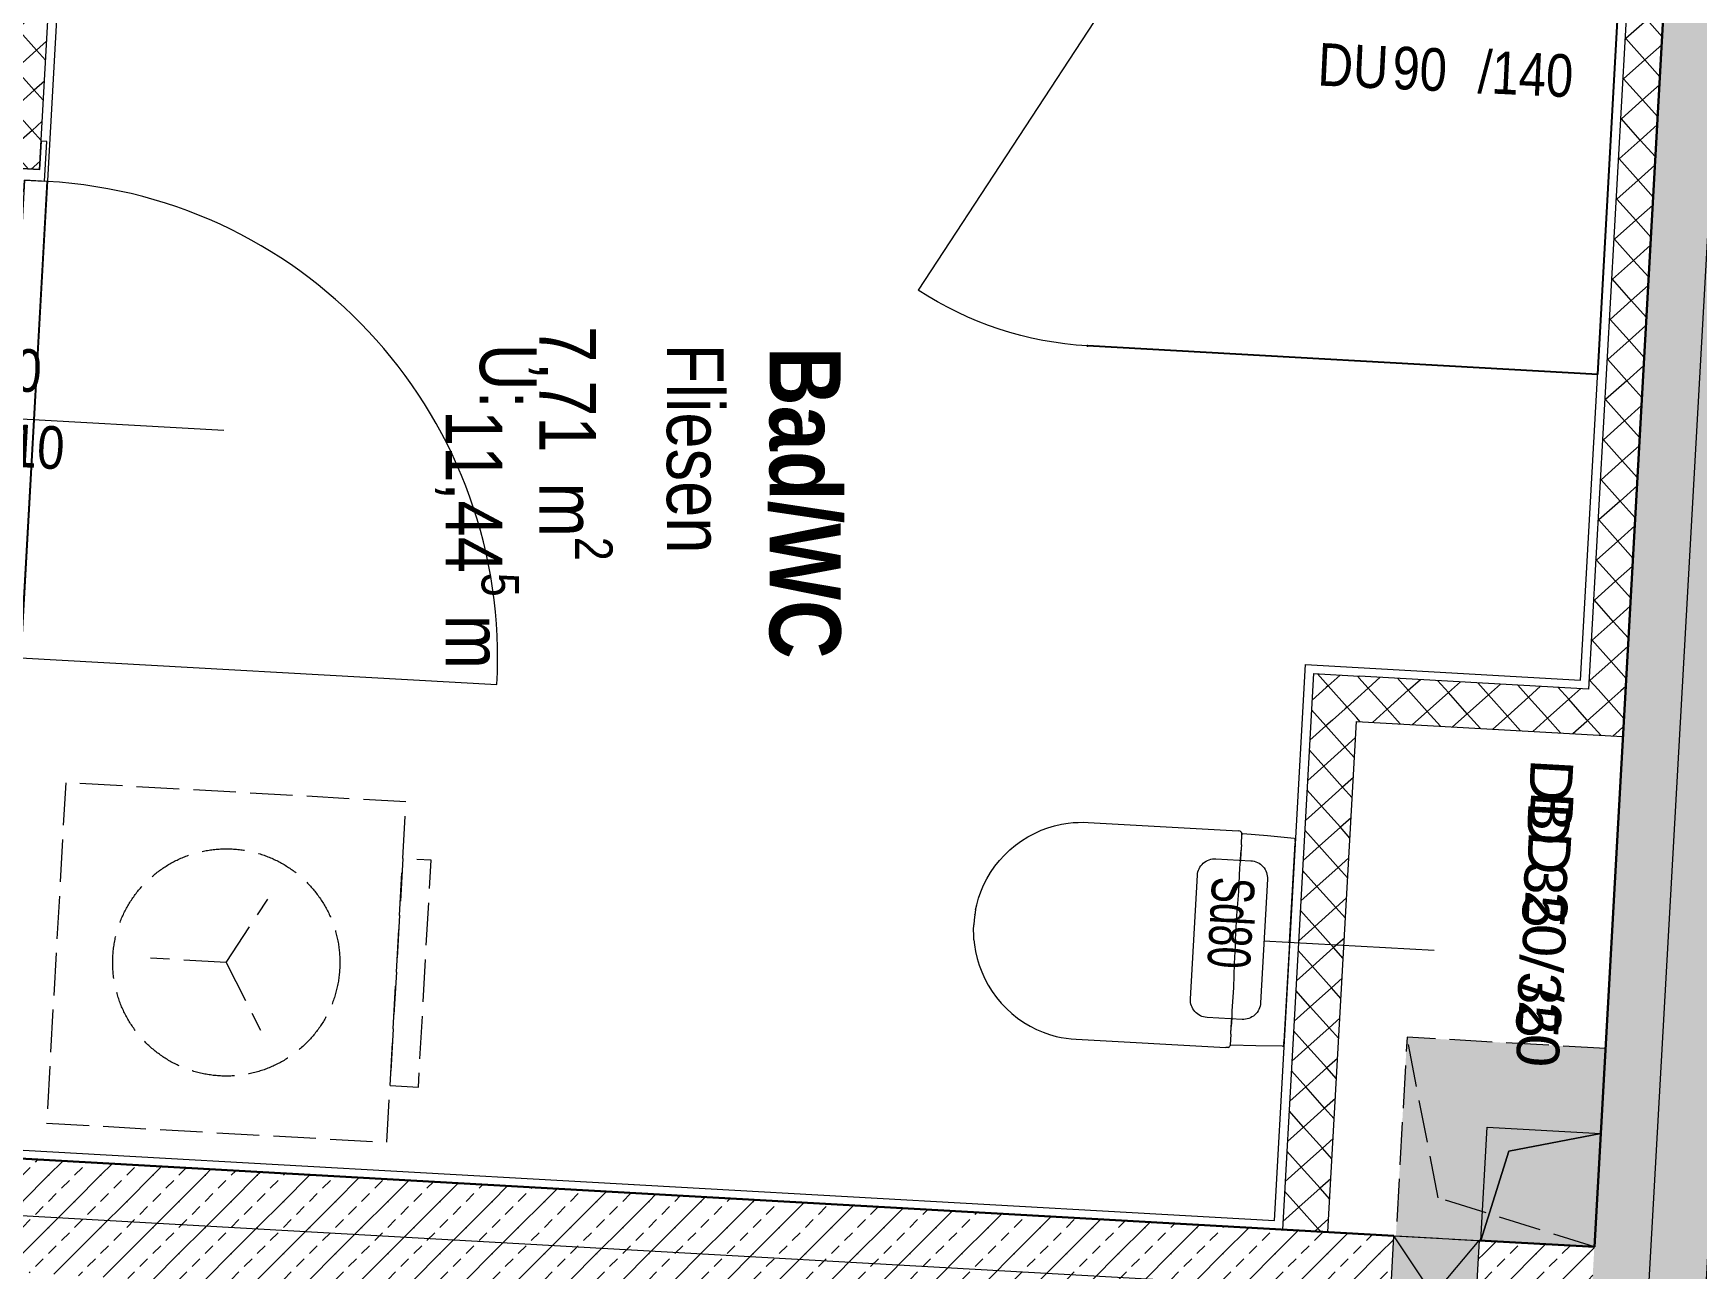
# Model space of a CAD drawing. Header units: metres. Extents: x -16782 to 57285, y -22997 to 18599.
# Drawn here: x -4876 to -1946, y 12682 to 14857 of the extents above; entities that cross this region are included whole.
import ezdxf
from ezdxf.enums import TextEntityAlignment as Align

# ---------------------------------------------------------------- set-up
doc = ezdxf.new("R2010")
doc.units = ezdxf.units.M
doc.header["$MEASUREMENT"] = 0
doc.linetypes.add('Strichlinie eng', pattern=[0.1, 0.075, -0.025])
for name, color, linetype in [('11__100 Achsraster', 7, 'Continuous'), ('120 Wand Innen tragend', 7, 'Continuous'), ('130 Wand Innen', 7, 'Continuous'), ('530 Küche', 7, 'Continuous'), ('540 Sanitaer Fliesenlinie', 7, 'Continuous'), ('540 Sanitaer Text', 7, 'Continuous'), ('540 Sanitaereinrichtung', 7, 'Continuous'), ('810 Raumstempel', 7, 'Continuous'), ('870 Deckendurchbruchsymbol', 7, 'Continuous'), ('936 Beschriftung Aufbauten', 7, 'Continuous'), ('Neubau_130 Wand Innen', 7, 'Continuous')]:
    doc.layers.add(name, color=color, linetype=linetype)
doc.styles.add('ERSTELLTER_STIL_1', font='ARIALN.TTF')
doc.styles.add('ERSTELLTER_STIL_2', font='arial.ttf')
doc.styles.add('ERSTELLTER_STIL_3', font='ARIALNB.TTF')
doc.styles.add('ERSTELLTER_STIL_4', font='arialbd.ttf')
doc.styles.add('ERSTELLTER_STIL_7', font='ARIALN.TTF', dxfattribs={"width": 0.8})
doc.linetypes.add('Grenze Bezirk', pattern='A,0,[2,22HAUS116_408 STG1 _ 1.Stock_IndexB_2026-08-161.Shx,S=0.001587,R=0,X=0,Y=0],-0.25,0', length=0.25)
pattern_1 = [(45, (0, 0), (-0.04596194, 0.04596194), [0.0195, -0.013]), (45, (-0.02298, 0.02298), (-0.04596194, 0.04596194), [0.065, 0])]
pattern_2 = [(131.79148, (0, 0), (0.03727875, 0.03332108), [0.05, 0]), (221.79148, (0, 0), (-0.03332108, 0.03727875), [0.05, 0])]
pattern_3 = [(131.79097, (0, 0), (0.03727905, 0.03332075), [0.05, 0]), (221.79097, (0, 0), (-0.03332075, 0.03727905), [0.05, 0])]
pattern_4 = [(41.79131, (0, 0), (-0.03332097, 0.03727885), [0.05, 0]), (131.79131, (0, 0), (0.03727885, 0.03332097), [0.05, 0])]

# ---------------------------------------------------------------- blocks, each defined once
blk = doc.blocks.new('Waschmaschine 01 27[210]_1', base_point=(-8.829, 25.0107))
at = {"layer": '530 Küche', "color": 8, "linetype": 'Strichlinie eng', "lineweight": 5}
for q in [(-8.4564, 25.1055), (-8.6626, 25.0014), (-8.4693, 24.8749)]:
    blk.add_line((-8.5294, 24.994), q, dxfattribs=at)
at = {"layer": '530 Küche', "color": 8, "linetype": 'Strichlinie eng', "lineweight": 5, "flags": 128}
for points in [[(-8.8458, 24.7112), (-8.2467, 24.6776), (-8.2131, 25.2767), (-8.8122, 25.3103)], [(-8.2411, 24.7775), (-8.1912, 24.7747), (-8.1688, 25.1741), (-8.2187, 25.1769)]]:
    blk.add_lwpolyline(points, close=True, dxfattribs=at)
at = {"layer": '530 Küche', "color": 8, "linetype": 'Strichlinie eng', "lineweight": 5}
blk.add_circle((-8.5294, 24.994), 0.2, dxfattribs=at)
blk = doc.blocks.new('Bad_WC_024_13_1', base_point=(-6.2982, 24.9516))
at = {"layer": '810 Raumstempel', "color": 7, "lineweight": 13, "char_height": 0.1, "attachment_point": 1, "rotation": 270, "style": 'ERSTELLTER_STIL_1'}
for s, insert in [('\\A1;{\\pql;\\pt0,0.05;\\fArial Narrow|b0|i0|c0|p0;\\W1.000000;7,71\\fArial Narrow|b0|i0|c0|p0;\\W1.000000;\\A1{\\H.66x;\\S^  ;}\\fArial Narrow|b0|i0|c0|p0;\\W1.000000; m\\fArial Narrow|b0|i0|c0|p0;\\W1.000000;\\A1{\\H.66x;\\S2^  ;}}', (-7.8491, 26.1145)), ('\\A1;{\\pql;\\pt0,0.05;\\fArial Narrow|b0|i0|c0|p0;\\W1.000000;11,44\\fArial Narrow|b0|i0|c0|p0;\\W1.000000;\\A1{\\H.66x;\\S5^  ;}\\fArial Narrow|b0|i0|c0|p0;\\W1.000000; m\\fArial Narrow|b0|i0|c0|p0;\\W1.000000;\\A1{\\H.66x;\\S^  ;}}', (-8.0138, 25.9665))]:
    blk.add_mtext(s, dxfattribs=dict(at, insert=insert))
at = {"layer": '810 Raumstempel', "color": 7, "lineweight": 13}
for tag, height, style, p in [('DUMMY_892', 0.1, 'ERSTELLTER_STIL_1', (-7.8182, 26.1145)), ('DUMMY_891', 0.1, 'ERSTELLTER_STIL_1', (-7.6535, 26.1145)), ('perimeterCode', 0.1, 'ERSTELLTER_STIL_1', (-7.9829, 26.0832)), ('stFloorCovering', 0.1, 'ERSTELLTER_STIL_1', (-7.6535, 26.0832)), ('ROOM_NAME', 0.125, 'ERSTELLTER_STIL_3', (-7.4476, 26.0775)), ('DUMMY_890', 0.125, 'ERSTELLTER_STIL_3', (-7.4476, 25.5599))]:
    blk.add_attdef(tag, text='', height=height, rotation=270, dxfattribs=dict(at, style=style)).set_placement(p, align=Align.TOP_LEFT)
blk = doc.blocks.new('Wanddurchbruch  - ACB')
at = {"layer": '120 Wand Innen tragend', "linetype": 'Continuous', "lineweight": 0, "true_color": 0xffffff}
blk.add_hatch(color=7, dxfattribs=at).paths.add_polyline_path([(-0.075, 0), (0.075, 0), (0.075, 0.2), (-0.075, 0.2)])
at = {"layer": '120 Wand Innen tragend', "linetype": 'Continuous', "lineweight": 0, "true_color": 0x3f3f3f}
for points in [[(-0.0533, -0.5743), (-0.0269, -0.1027), (-0.1168, -0.0976), (-0.1432, -0.5692)], [(0.049, -0.6277), (0.0779, -0.1134), (-0.012, -0.1083), (-0.0408, -0.6227)]]:
    blk.add_hatch(color=250, dxfattribs=at).paths.add_polyline_path(points)
at = {"layer": '120 Wand Innen tragend', "color": 7, "linetype": 'Continuous', "lineweight": 18}
for p, q in [((0.075, 0.2), (-0.075, 0.2)), ((-0.075, 0), (0.075, 0.2)), ((0.075, 0), (-0.075, 0.2)), ((-0.075, 0), (0.075, 0))]:
    blk.add_line(p, q, dxfattribs=at)
at = {"layer": '120 Wand Innen tragend', "color": 7, "linetype": 'Continuous', "lineweight": 13}
for p, q in [((-0.075, 0.2), (-0.075, 0)), ((0.075, 0.2), (-0.075, 0.2)), ((0.075, 0), (0.075, 0.2)), ((-0.075, 0), (0.075, 0))]:
    blk.add_line(p, q, dxfattribs=at)
at = {"layer": '120 Wand Innen tragend', "color": 7, "lineweight": 13, "style": 'ERSTELLTER_STIL_2'}
for tag, p in [('zeileZ', (0.0185, -0.3644)), ('mal', (-0.085, -0.3323))]:
    blk.add_attdef(tag, text='', height=0.075, rotation=86.7915, dxfattribs=at).set_placement(p, align=Align.MIDDLE_CENTER)
blk = doc.blocks.new('Wand_48_1', base_point=(-8.9615, 24.5524))
at = {"layer": '120 Wand Innen tragend', "linetype": 'Continuous', "lineweight": 0, "true_color": 0x000000}
h = blk.add_hatch(dxfattribs=at)
h.set_pattern_fill('BETON__BEWEHRT_SN46_0001', color=18, style=0, pattern_type=2)
h.set_pattern_definition(pattern_1)
h.paths.add_polyline_path([(-8.9559, 24.6523), (-8.9671, 24.4526), (-6.4844, 24.3134), (-6.4732, 24.5131)])
h = blk.add_hatch(dxfattribs=at)
h.set_pattern_fill('BETON__BEWEHRT_SN46_0001', color=18, style=0, pattern_type=2)
h.set_pattern_definition(pattern_1)
h.paths.add_polyline_path([(-6.3346, 24.305), (-6.1315, 24.2936), (-6.1203, 24.4933), (-6.3234, 24.5047)])
at = {"layer": '120 Wand Innen tragend', "color": 7, "linetype": 'Continuous', "lineweight": 30, "flags": 128}
for points in [[(-6.4732, 24.5131), (-8.9559, 24.6523)], [(-6.1203, 24.4933), (-6.3234, 24.5047)]]:
    blk.add_lwpolyline(points, dxfattribs=at)
at = {"layer": '120 Wand Innen tragend', "color": 7, "linetype": 'Continuous', "lineweight": 13}
ref = blk.add_blockref('Wanddurchbruch  - ACB', (-6.4095, 24.3092), dxfattribs=dict(at, xscale=-1, rotation=356.7914836002432))
ref.add_attrib('mal', 'WD 15/15', dxfattribs={"color": 7, "lineweight": 13, "height": 0.075, "rotation": 270, "style": 'ERSTELLTER_STIL_2'}).set_placement((-6.3434, 23.9727), align=Align.MIDDLE_CENTER)
ref.add_attrib('zeileZ', 'UK=RDOK', dxfattribs={"color": 7, "lineweight": 13, "height": 0.075, "rotation": 270, "style": 'ERSTELLTER_STIL_2'}).set_placement((-6.4486, 23.9465), align=Align.MIDDLE_CENTER)
blk = doc.blocks.new('Wand_49_1', base_point=(-6.2479, 20.4311))
at = {"layer": '120 Wand Innen tragend', "linetype": 'Continuous', "lineweight": 0, "true_color": 0x000000}
h = blk.add_hatch(dxfattribs=at)
h.set_pattern_fill('BETON__BEWEHRT_SN46_0001', color=18, style=0, pattern_type=2)
h.set_pattern_definition(pattern_1)
h.paths.add_polyline_path([(-6.1369, 20.6252), (-5.748, 27.5623), (-5.9478, 27.5714), (-6.3365, 20.6364)])
at = {"layer": '120 Wand Innen tragend', "color": 7, "linetype": 'Continuous', "lineweight": 30, "flags": 128}
blk.add_lwpolyline([(-5.9478, 27.5714), (-6.1203, 24.4933)], dxfattribs=at)
blk = doc.blocks.new('Wand_79_1', base_point=(-5.9038, 24.7817))
at = {"layer": 'Neubau_130 Wand Innen', "linetype": 'Continuous', "lineweight": 13, "true_color": 0xa7a7a7}
h = blk.add_hatch(dxfattribs=at)
h.set_pattern_fill('GIPSKARTONWAND_0001', color=253, style=0, pattern_type=2)
h.set_pattern_definition([(311.79131, (0, 0), (0.03727885, 0.03332097), [0.05, 0]), (41.79131, (0, 0), (-0.03332097, 0.03727885), [0.05, 0])])
h.paths.add_polyline_path([(-5.8757, 23.6753), (-5.814, 24.7766), (-5.9038, 24.7817), (-5.9656, 23.6804)])
at = {"layer": 'Neubau_130 Wand Innen', "color": 7, "linetype": 'Continuous', "lineweight": 13, "flags": 128}
for points in [[(-5.9038, 24.7817), (-5.9656, 23.6804)], [(-5.8757, 23.6753), (-5.814, 24.7766)]]:
    blk.add_lwpolyline(points, dxfattribs=at)
blk = doc.blocks.new('Wand_97_1', base_point=(-6.07, 25.3919))
at = {"layer": 'Neubau_130 Wand Innen', "linetype": 'Continuous', "lineweight": 13, "true_color": 0xa7a7a7}
h = blk.add_hatch(dxfattribs=at)
h.set_pattern_fill('GIPSKARTONWAND_0001', color=253, style=0, pattern_type=2)
h.set_pattern_definition([(131.7909, (0, 0), (0.03727909, 0.0333207), [0.05, 0]), (221.7909, (0, 0), (-0.0333207, 0.03727909), [0.05, 0])])
h.paths.add_polyline_path([(-6.0655, 25.4718), (-5.9494, 27.5423), (-6.0143, 27.5459), (-6.1304, 25.4754)])
at = {"layer": 'Neubau_130 Wand Innen', "color": 7, "linetype": 'Continuous', "lineweight": 13, "flags": 128}
for points in [[(-6.0143, 27.5459), (-6.1304, 25.4754)], [(-6.0655, 25.4718), (-5.9494, 27.5423)], [(-5.9494, 27.5423), (-6.0143, 27.5459)]]:
    blk.add_lwpolyline(points, dxfattribs=at)
blk = doc.blocks.new('Zargentür 1-Fl 27_13')
at = {"layer": '130 Wand Innen', "color": 7, "linetype": 'Continuous', "lineweight": 13}
for p, q in [((0.42, 0.015), (0.42, 0.855)), ((-0.42, 0.01), (-0.49, 0.01)), ((-0.49, 0.01), (-0.49, 0)), ((-0.49, 0), (-0.44, 0)), ((-0.44, 0), (-0.44, -0.105)), ((-0.44, 0), (-0.44, -0.105)), ((-0.44, 0), (-0.44, -0.105)), ((-0.42, 0.015), (-0.42, -0.025)), ((0.42, 0.015), (-0.42, 0.015)), ((-0.42, -0.025), (-0.42, 0.01)), ((0.42, -0.025), (0.42, 0.015)), ((0.42, -0.025), (0.42, 0.01)), ((0.42, 0.01), (0.49, 0.01)), ((0.49, 0), (0.44, 0)), ((0.44, 0), (0.44, -0.105)), ((0.44, 0), (0.44, -0.105)), ((0.44, 0), (0.44, -0.105)), ((0.49, 0.01), (0.49, 0)), ((-0.4, -0.025), (-0.42, -0.025)), ((-0.42, -0.025), (0.42, -0.025)), ((-0.4, -0.105), (-0.4, -0.025)), ((0.4, -0.105), (0.4, -0.025)), ((0.4, -0.025), (0.42, -0.025)), ((-0.44, -0.105), (-0.49, -0.105)), ((-0.49, -0.105), (-0.49, -0.115)), ((-0.49, -0.115), (-0.42, -0.115)), ((-0.42, -0.115), (-0.42, -0.105)), ((-0.42, -0.105), (-0.4, -0.105)), ((0.42, -0.105), (0.4, -0.105)), ((0.42, -0.115), (0.42, -0.105)), ((0.49, -0.115), (0.42, -0.115)), ((0.44, -0.105), (0.49, -0.105)), ((0.49, -0.105), (0.49, -0.115))]:
    blk.add_line(p, q, dxfattribs=at)
blk.add_arc((0.42, 0.015), 0.84, 90, 180, dxfattribs=at)
blk = doc.blocks.new('T Marker 21_8')
at = {"layer": '130 Wand Innen', "color": 7, "linetype": 'Continuous', "lineweight": 13}
blk.add_line((0, -0.455), (0, 0.15), dxfattribs=at)
at = {"layer": '130 Wand Innen', "color": 7, "lineweight": 13, "style": 'ERSTELLTER_STIL_1'}
for tag, p in [('gs_width_select_pref_50_1', (-0.13, 0.0983)), ('gs_width_select_pref_50_0', (0.0029, 0.0983))]:
    blk.add_attdef(tag, text='', height=0.075, rotation=270, dxfattribs=at).set_placement(p, align=Align.BOTTOM_LEFT)
blk = doc.blocks.new('Wand_98_1', base_point=(-8.9839, 24.1531))
at = {"layer": '130 Wand Innen', "linetype": 'Continuous', "lineweight": 13, "true_color": 0xa7a7a7}
h = blk.add_hatch(dxfattribs=at)
h.set_pattern_fill('GIPSKARTONWAND_0001', color=253, style=0, pattern_type=2)
h.set_pattern_definition(pattern_2)
h.paths.add_polyline_path([(-8.8898, 27.7071), (-8.9633, 26.3954), (-8.8585, 26.3896), (-8.785, 27.7012)])
h = blk.add_hatch(dxfattribs=at)
h.set_pattern_fill('GIPSKARTONWAND_0001', color=253, style=0, pattern_type=2)
h.set_pattern_definition(pattern_2)
h.paths.add_polyline_path([(-9.0607, 24.6582), (-8.9559, 24.6523), (-8.9077, 25.5109), (-9.0126, 25.5168)])
h = blk.add_hatch(dxfattribs=at)
h.set_pattern_fill('GIPSKARTONWAND_0001', color=253, style=0, pattern_type=2)
h.set_pattern_definition(pattern_2)
h.paths.add_polyline_path([(-9.0719, 24.4585), (-9.0887, 24.1589), (-8.9839, 24.1531), (-8.9671, 24.4526)])
at = {"layer": '130 Wand Innen', "color": 7, "linetype": 'Continuous', "lineweight": 13}
for p, q in [((-8.8585, 26.3896), (-8.9633, 26.3954)), ((-8.9077, 25.5109), (-9.0126, 25.5168))]:
    blk.add_line(p, q, dxfattribs=at)
at = {"layer": '130 Wand Innen', "color": 7, "linetype": 'Continuous', "lineweight": 30}
for p, q in [((-8.9559, 24.6523), (-9.0607, 24.6582)), ((-9.0719, 24.4585), (-8.9671, 24.4526))]:
    blk.add_line(p, q, dxfattribs=at)
at = {"layer": '130 Wand Innen', "color": 7, "linetype": 'Continuous', "lineweight": 13, "flags": 128}
for points in [[(-8.8898, 27.7071), (-8.9633, 26.3954)], [(-8.785, 27.7012), (-8.8898, 27.7071)], [(-8.8585, 26.3896), (-8.785, 27.7012)], [(-9.0126, 25.5168), (-9.0887, 24.1589)], [(-8.9559, 24.6523), (-8.9077, 25.5109)], [(-8.9839, 24.1531), (-8.9721, 24.3627)], [(-9.0887, 24.1589), (-8.9839, 24.1531)]]:
    blk.add_lwpolyline(points, dxfattribs=at)
at = {"layer": '130 Wand Innen', "color": 7, "linetype": 'Continuous', "lineweight": 13, "rotation": 266.7914836002512}
blk.add_blockref('Zargentür 1-Fl 27_13', (-8.8831, 25.9503), dxfattribs=at)
at = {"layer": '130 Wand Innen', "color": 7, "lineweight": 13}
ref = blk.add_blockref('T Marker 21_8', (-8.988, 25.9561), dxfattribs=dict(at, rotation=86.79148360025123))
ref.add_attrib('gs_width_select_pref_50', 'DL80', dxfattribs={"color": 7, "lineweight": 13, "height": 0.075, "rotation": 356.7915, "style": 'ERSTELLTER_STIL_1'}).set_placement((-9.063, 25.9863), align=Align.BOTTOM_LEFT)
ref.add_attrib('gs_width_select_pref_50_1', 'DL210', dxfattribs={"color": 7, "lineweight": 13, "height": 0.075, "rotation": 356.7915, "style": 'ERSTELLTER_STIL_1'}).set_placement((-9.0705, 25.8535), align=Align.BOTTOM_LEFT)
blk = doc.blocks.new('Wand_100_1', base_point=(-6.5896, 24.5196))
at = {"layer": '130 Wand Innen', "linetype": 'Continuous', "lineweight": 13, "true_color": 0xa7a7a7}
h = blk.add_hatch(dxfattribs=at)
h.set_pattern_fill('GIPSKARTONWAND_0001', color=253, style=0, pattern_type=2)
h.set_pattern_definition(pattern_3)
h.paths.add_polyline_path([(-6.6191, 25.4227), (-6.5392, 25.4182), (-6.6146, 25.5026)])
h = blk.add_hatch(dxfattribs=at)
h.set_pattern_fill('GIPSKARTONWAND_0001', color=253, style=0, pattern_type=2)
h.set_pattern_definition(pattern_3)
h.paths.add_polyline_path([(-6.6146, 25.5026), (-6.5392, 25.4182), (-6.5347, 25.4981)])
h = blk.add_hatch(dxfattribs=at)
h.set_pattern_fill('GIPSKARTONWAND_0001', color=253, style=0, pattern_type=2)
h.set_pattern_definition(pattern_3)
h.paths.add_polyline_path([(-6.6191, 25.4227), (-6.6695, 24.5241), (-6.5896, 24.5196), (-6.5392, 25.4182)])
at = {"layer": '130 Wand Innen', "color": 7, "linetype": 'Continuous', "lineweight": 13, "flags": 128}
for points in [[(-6.6146, 25.5026), (-6.6695, 24.5241)], [(-6.6146, 25.5026), (-6.5347, 25.4981)], [(-6.5896, 24.5196), (-6.5392, 25.4182)], [(-6.5896, 24.5196), (-6.6695, 24.5241)]]:
    blk.add_lwpolyline(points, dxfattribs=at)
blk = doc.blocks.new('Wand_102_1', base_point=(-6.07, 25.3919))
at = {"layer": '130 Wand Innen', "linetype": 'Continuous', "lineweight": 13, "true_color": 0xa7a7a7}
h = blk.add_hatch(dxfattribs=at)
h.set_pattern_fill('GIPSKARTONWAND_0001', color=253, style=0, pattern_type=2)
h.set_pattern_definition(pattern_4)
h.paths.add_polyline_path([(-6.5347, 25.4981), (-6.5392, 25.4182), (-6.1349, 25.3956), (-6.1304, 25.4754)])
h = blk.add_hatch(dxfattribs=at)
h.set_pattern_fill('GIPSKARTONWAND_0001', color=253, style=0, pattern_type=2)
h.set_pattern_definition(pattern_4)
h.paths.add_polyline_path([(-6.1304, 25.4754), (-6.1349, 25.3956), (-6.07, 25.3919)])
h = blk.add_hatch(dxfattribs=at)
h.set_pattern_fill('GIPSKARTONWAND_0001', color=253, style=0, pattern_type=2)
h.set_pattern_definition(pattern_4)
h.paths.add_polyline_path([(-6.1304, 25.4754), (-6.07, 25.3919), (-6.0655, 25.4718)])
at = {"layer": '130 Wand Innen', "color": 7, "linetype": 'Continuous', "lineweight": 13, "flags": 128}
for points in [[(-6.1304, 25.4754), (-6.5347, 25.4981)], [(-6.07, 25.3919), (-6.0655, 25.4718)], [(-6.5392, 25.4182), (-6.07, 25.3919)]]:
    blk.add_lwpolyline(points, dxfattribs=at)
blk = doc.blocks.new('Standard-Rastermarker_4')
at = {"layer": '11__100 Achsraster', "color": 8, "linetype": 'Grenze Bezirk', "lineweight": 5}
blk.add_line((1, 0), (10.5426, 0), dxfattribs=at)
at = {"layer": '11__100 Achsraster', "color": 8, "lineweight": 5, "style": 'ERSTELLTER_STIL_4'}
blk.add_attdef('AC_MarkerText_1', text='', height=0.2, rotation=183.2085, dxfattribs=at).set_placement((11.8007, -0.1912), align=Align.TOP_CENTER)
blk = doc.blocks.new('Dusche variabel Glorit 2021_6')
at = {"layer": '540 Sanitaereinrichtung', "color": 7, "linetype": 'Continuous', "lineweight": 25}
for p, q in [((0, 0), (0.9, 0)), ((0, -1.4), (0, 0)), ((0.9, -0.794), (0.9, 0)), ((0, -1.4), (0.9, -1.4))]:
    blk.add_line(p, q, dxfattribs=at)
at = {"layer": '540 Sanitaereinrichtung', "color": 7, "linetype": 'Continuous', "lineweight": 13}
for p, q in [((0.1, -0.04), (0.8, -0.04)), ((0.1, -0.1), (0.1, -0.04)), ((0.8, -0.04), (0.8, -0.1)), ((0.8, -0.1), (0.1, -0.1)), ((0.9, -0.794), (1.203, -1.3188))]:
    blk.add_line(p, q, dxfattribs=at)
at = {"layer": '540 Sanitaereinrichtung', "color": 7, "linetype": 'Strichlinie eng', "lineweight": 13}
for p, q in [((0.255, -0.14), (0.645, -0.14)), ((0.255, -0.33), (0.255, -0.14)), ((0.645, -0.14), (0.645, -0.33)), ((0.645, -0.33), (0.255, -0.33))]:
    blk.add_line(p, q, dxfattribs=at)
at = {"layer": '540 Sanitaereinrichtung', "color": 7, "linetype": 'Continuous', "lineweight": 13}
blk.add_arc((0.9, -0.794), 0.606, 270, 300, dxfattribs=at)
at = {"layer": '540 Sanitaereinrichtung', "color": 7, "linetype": 'Continuous', "lineweight": 25}
blk.add_point((0.9, -1.4), dxfattribs=at)
blk = doc.blocks.new('Bodendurchbruch Symbol 27[227]_1', base_point=(-6.32, 24.5045))
at = {"layer": '870 Deckendurchbruchsymbol', "linetype": 'Continuous', "lineweight": 0, "true_color": 0x9f0000}
blk.add_hatch(color=14, dxfattribs=at).paths.add_polyline_path([(-6.32, 24.5045), (-6.2707, 24.6616), (-6.1091, 24.693), (-6.3088, 24.7042)])
at = {"layer": '870 Deckendurchbruchsymbol', "color": 12, "linetype": 'Continuous', "lineweight": 13, "true_color": 0xd40000, "flags": 128}
for points in [[(-6.32, 24.5045), (-6.3088, 24.7042), (-6.1091, 24.693), (-6.2707, 24.6616)], [(-6.2707, 24.6616), (-6.1091, 24.693), (-6.1203, 24.4933), (-6.32, 24.5045)]]:
    blk.add_lwpolyline(points, close=True, dxfattribs=at)
at = {"layer": '870 Deckendurchbruchsymbol', "color": 12, "lineweight": 13, "true_color": 0xcc0000, "insert": (-6.2679, 25.0362), "char_height": 0.075, "attachment_point": 8, "rotation": 266.7913, "style": 'ERSTELLTER_STIL_2'}
blk.add_mtext('\\A1;{\\pqc;\\pt0;\\fArial|b0|i0|c0|p0;\\W1.000000;BD 20\\fArial|b0|i0|c0|p0;\\W1.000000;\\A1{\\H.66x;\\S^  ;}\\fArial|b0|i0|c0|p0;\\W1.000000; /20\\fArial|b0|i0|c0|p0;\\W1.000000;\\A1{\\H.66x;\\S^  ;}\\fArial|b0|i0|c0|p0;\\W1.000000;\\fArial|b0|i0|c0|p0;\\W1.000000;\\A1{\\H.66x;\\S^  ;}}', dxfattribs=at)
blk = doc.blocks.new('Bodendurchbruch Symbol 27[228]_1', base_point=(-6.4502, 24.8624))
at = {"layer": '870 Deckendurchbruchsymbol', "linetype": 'Continuous', "lineweight": 0, "true_color": 0x1f0000}
blk.add_hatch(color=18, dxfattribs=at).paths.add_polyline_path([(-6.4698, 24.5129), (-6.1203, 24.4933), (-6.1007, 24.8428), (-6.4502, 24.8624)])
at = {"layer": '870 Deckendurchbruchsymbol', "color": 12, "linetype": 'Strichlinie eng', "lineweight": 13, "true_color": 0xd40000}
for p, q in [((-6.3952, 24.5796), (-6.4502, 24.8624)), ((-6.1203, 24.4933), (-6.3952, 24.5796))]:
    blk.add_line(p, q, dxfattribs=at)
at = {"layer": '870 Deckendurchbruchsymbol', "color": 12, "linetype": 'Strichlinie eng', "lineweight": 13, "true_color": 0xd40000, "flags": 128}
blk.add_lwpolyline([(-6.4698, 24.5129), (-6.1203, 24.4933), (-6.1007, 24.8428), (-6.4502, 24.8624)], close=True, dxfattribs=at)
at = {"layer": '870 Deckendurchbruchsymbol', "color": 12, "lineweight": 13, "true_color": 0xcc0000, "insert": (-6.2685, 25.0903), "char_height": 0.075, "attachment_point": 8, "rotation": 266.7913, "style": 'ERSTELLTER_STIL_2'}
blk.add_mtext('\\A1;{\\pqc;\\pt0;\\fArial|b0|i0|c0|p0;\\W1.000000;DD 35\\fArial|b0|i0|c0|p0;\\W1.000000;\\A1{\\H.66x;\\S^  ;}\\fArial|b0|i0|c0|p0;\\W1.000000; /35\\fArial|b0|i0|c0|p0;\\W1.000000;\\A1{\\H.66x;\\S^  ;}\\fArial|b0|i0|c0|p0;\\W1.000000;\\fArial|b0|i0|c0|p0;\\W1.000000;\\A1{\\H.66x;\\S^  ;}}', dxfattribs=at)
blk = doc.blocks.new('Etikett_14_1', base_point=(-6.4144, 26.5036))
at = {"layer": '540 Sanitaer Text', "color": 7, "lineweight": 13, "char_height": 0.075, "attachment_point": 1, "rotation": 357.2737, "style": 'ERSTELLTER_STIL_1'}
for s, insert in [('\\A1;{\\pql;\\pt0,1;\\fArial Narrow|b0|i0|c0|p0;\\W1.000000;90\\fArial Narrow|b0|i0|c0|p0;\\W1.000000;\\A1{\\H.66x;\\S^  ;}\\fArial Narrow|b0|i0|c0|p0;\\W1.000000;\\fArial Narrow|b0|i0|c0|p0;\\W1.000000;\\A1{\\H.66x;\\S^  ;}\\fArial Narrow|b0|i0|c0|p0;\\W1.000000; /\\fArial Narrow|b0|i0|c0|p0;\\W1.000000;\\fArial Narrow|b0|i0|c0|p0;\\W1.000000;\\fArial Narrow|b0|i0|c0|p0;\\W1.000000;\\fArial Narrow|b0|i0|c0|p0;\\W1.000000;\\fArial Narrow|b0|i0|c0|p0;\\W1.000000;140\\fArial Narrow|b0|i0|c0|p0;\\W1.000000;\\A1{\\H.66x;\\S^  ;}\\fArial Narrow|b0|i0|c0|p0;\\W1.000000;\\fArial Narrow|b0|i0|c0|p0;\\W1.000000;\\A1{\\H.66x;\\S^  ;}\\fArial Narrow|b0|i0|c0|p0;\\W1.000000;\\fArial Narrow|b0|i0|c0|p0;\\W1.000000;\\fArial Narrow|b0|i0|c0|p0;\\W1.000000;\\fArial Narrow|b0|i0|c0|p0;\\W1.000000;\\fArial Narrow|b0|i0|c0|p0;\\W1.000000;\\fArial Narrow|b0|i0|c0|p0;\\W1.000000;\\fArial Narrow|b0|i0|c0|p0;\\W1.000000;\\A1{\\H.66x;\\S^  ;}\\fArial Narrow|b0|i0|c0|p0;\\W1.000000;\\fArial Narrow|b0|i0|c0|p0;\\W1.000000;\\A1{\\H.66x;\\S^  ;}\\fArial Narrow|b0|i0|c0|p0;\\W1.000000;\\fArial Narrow|b0|i0|c0|p0;\\W1.000000;\\fArial Narrow|b0|i0|c0|p0;\\W1.000000;\\fArial Narrow|b0|i0|c0|p0;\\W1.000000;\\fArial Narrow|b0|i0|c0|p0;\\W1.000000;\\fArial Narrow|b0|i0|c0|p0;\\W1.000000;\\fArial Narrow|b0|i0|c0|p0;\\W1.000000;\\A1{\\H.66x;\\S^  ;}\\fArial Narrow|b0|i0|c0|p0;\\W1.000000;\\fArial Narrow|b0|i0|c0|p0;\\W1.000000;\\A1{\\H.66x;\\S^  ;}\\fArial Narrow|b0|i0|c0|p0;\\W1.000000;\\fArial Narrow|b0|i0|c0|p0;\\W1.000000;\\fArial Narrow|b0|i0|c0|p0;\\W1.000000;\\fArial Narrow|b0|i0|c0|p0;\\W1.000000;\\fArial Narrow|b0|i0|c0|p0;\\W1.000000;\\fArial Narrow|b0|i0|c0|p0;\\W1.000000;\\fArial Narrow|b0|i0|c0|p0;\\W1.000000;\\A1{\\H.66x;\\S^  ;}\\fArial Narrow|b0|i0|c0|p0;\\W1.000000;\\fArial Narrow|b0|i0|c0|p0;\\W1.000000;\\A1{\\H.66x;\\S^  ;}\\fArial Narrow|b0|i0|c0|p0;\\W1.000000;\\fArial Narrow|b0|i0|c0|p0;\\W1.000000;\\fArial Narrow|b0|i0|c0|p0;\\W1.000000;\\fArial Narrow|b0|i0|c0|p0;\\W1.000000;\\fArial Narrow|b0|i0|c0|p0;\\W1.000000;\\fArial Narrow|b0|i0|c0|p0;\\W1.000000;\\fArial Narrow|b0|i0|c0|p0;\\W1.000000;\\A1{\\H.66x;\\S^  ;}\\fArial Narrow|b0|i0|c0|p0;\\W1.000000;}', (-6.4736, 26.6069)), ('\\A1;{\\pql;\\pt0,1;\\fArial Narrow|b0|i0|c0|p0;\\W1.000000;\\fArial Narrow|b0|i0|c0|p0;\\W1.000000;\\A1{\\H.66x;\\S^  ;}\\fArial Narrow|b0|i0|c0|p0;\\W1.000000;\\fArial Narrow|b0|i0|c0|p0;\\W1.000000;\\A1{\\H.66x;\\S^  ;}\\fArial Narrow|b0|i0|c0|p0;\\W1.000000;\\fArial Narrow|b0|i0|c0|p0;\\W1.000000;\\fArial Narrow|b0|i0|c0|p0;\\W1.000000;\\fArial Narrow|b0|i0|c0|p0;\\W1.000000;\\fArial Narrow|b0|i0|c0|p0;\\W1.000000;\\fArial Narrow|b0|i0|c0|p0;\\W1.000000;\\fArial Narrow|b0|i0|c0|p0;\\W1.000000;\\A1{\\H.66x;\\S^  ;}\\fArial Narrow|b0|i0|c0|p0;\\W1.000000;\\fArial Narrow|b0|i0|c0|p0;\\W1.000000;\\A1{\\H.66x;\\S^  ;}\\fArial Narrow|b0|i0|c0|p0;\\W1.000000;\\fArial Narrow|b0|i0|c0|p0;\\W1.000000;\\fArial Narrow|b0|i0|c0|p0;\\W1.000000;\\fArial Narrow|b0|i0|c0|p0;\\W1.000000;\\fArial Narrow|b0|i0|c0|p0;\\W1.000000;\\fArial Narrow|b0|i0|c0|p0;\\W1.000000;\\fArial Narrow|b0|i0|c0|p0;\\W1.000000;\\A1{\\H.66x;\\S^  ;}\\fArial Narrow|b0|i0|c0|p0;\\W1.000000;\\fArial Narrow|b0|i0|c0|p0;\\W1.000000;\\A1{\\H.66x;\\S^  ;}\\fArial Narrow|b0|i0|c0|p0;\\W1.000000;\\fArial Narrow|b0|i0|c0|p0;\\W1.000000;\\fArial Narrow|b0|i0|c0|p0;\\W1.000000;\\fArial Narrow|b0|i0|c0|p0;\\W1.000000;\\fArial Narrow|b0|i0|c0|p0;\\W1.000000;\\fArial Narrow|b0|i0|c0|p0;\\W1.000000;\\fArial Narrow|b0|i0|c0|p0;\\W1.000000;\\A1{\\H.66x;\\S^  ;}\\fArial Narrow|b0|i0|c0|p0;\\W1.000000;\\fArial Narrow|b0|i0|c0|p0;\\W1.000000;\\A1{\\H.66x;\\S^  ;}\\fArial Narrow|b0|i0|c0|p0;\\W1.000000;\\fArial Narrow|b0|i0|c0|p0;\\W1.000000;\\fArial Narrow|b0|i0|c0|p0;\\W1.000000;\\fArial Narrow|b0|i0|c0|p0;\\W1.000000;\\fArial Narrow|b0|i0|c0|p0;\\W1.000000;\\fArial Narrow|b0|i0|c0|p0;\\W1.000000;\\fArial Narrow|b0|i0|c0|p0;\\W1.000000;\\A1{\\H.66x;\\S^  ;}\\fArial Narrow|b0|i0|c0|p0;\\W1.000000;\\fArial Narrow|b0|i0|c0|p0;\\W1.000000;\\A1{\\H.66x;\\S^  ;}\\fArial Narrow|b0|i0|c0|p0;\\W1.000000;\\fArial Narrow|b0|i0|c0|p0;\\W1.000000;\\fArial Narrow|b0|i0|c0|p0;\\W1.000000;\\fArial Narrow|b0|i0|c0|p0;\\W1.000000;\\fArial Narrow|b0|i0|c0|p0;\\W1.000000;\\fArial Narrow|b0|i0|c0|p0;\\W1.000000;\\fArial Narrow|b0|i0|c0|p0;\\W1.000000;\\A1{\\H.66x;\\S^  ;}\\fArial Narrow|b0|i0|c0|p0;\\W1.000000;}', (-6.4784, 26.5066))]:
    blk.add_mtext(s, dxfattribs=dict(at, insert=insert))
at = {"layer": '540 Sanitaer Text', "color": 7, "lineweight": 13, "style": 'ERSTELLTER_STIL_1'}
for tag, p in [('sDescriptionDimension', (-6.6051, 26.6128)), ('DUMMY_124', (-6.611, 26.5129))]:
    blk.add_attdef(tag, text='', height=0.075, rotation=357.2737, dxfattribs=at).set_placement(p, align=Align.TOP_LEFT)
blk = doc.blocks.new('Standard-Rastermarker_23')
at = {"layer": '11__100 Achsraster', "color": 8, "linetype": 'Grenze Bezirk', "lineweight": 5}
blk.add_line((1, 0), (23.3953, 0), dxfattribs=at)
at = {"layer": '11__100 Achsraster', "color": 8, "lineweight": 5, "style": 'ERSTELLTER_STIL_4'}
blk.add_attdef('AC_MarkerText_1', text='', height=0.2, rotation=273.2085, dxfattribs=at).set_placement((-0.1045, -0.0376), align=Align.TOP_CENTER)
blk = doc.blocks.new('Villeroy_Boch-Subway_Washdown_WC-3D_12')
at = {"layer": '540 Sanitaereinrichtung', "color": 7, "linetype": 'Continuous', "lineweight": 13}
for p, q in [((0.1821, 0.5566), (0.1909, 0.5566)), ((0.1996, 0.5566), (0.1909, 0.5566)), ((0.0972, 0.5322), (0.0861, 0.5255)), ((0.1087, 0.5382), (0.0972, 0.5322)), ((0.1205, 0.5433), (0.1087, 0.5382)), ((0.1321, 0.5475), (0.1205, 0.5433)), ((0.1438, 0.5509), (0.1321, 0.5475)), ((0.1556, 0.5535), (0.1438, 0.5509)), ((0.1644, 0.5549), (0.1556, 0.5535)), ((0.1644, 0.5549), (0.1732, 0.5559)), ((0.1645, 0.5549), (0.1644, 0.5549)), ((0.1645, 0.5549), (0.1644, 0.5549)), ((0.1644, 0.5549), (0.1645, 0.5549)), ((0.1644, 0.5549), (0.1645, 0.5549)), ((0.1732, 0.5559), (0.1729, 0.5559)), ((0.1732, 0.5559), (0.1821, 0.5566)), ((0.2085, 0.5559), (0.1996, 0.5566)), ((0.2173, 0.5549), (0.2085, 0.5559)), ((0.2085, 0.5559), (0.2088, 0.5559)), ((0.2172, 0.5549), (0.2173, 0.5549)), ((0.2172, 0.5549), (0.2173, 0.5549)), ((0.2173, 0.5549), (0.2172, 0.5549)), ((0.2173, 0.5549), (0.2172, 0.5549)), ((0.2173, 0.5549), (0.2261, 0.5535)), ((0.2261, 0.5535), (0.2379, 0.5509)), ((0.2379, 0.5509), (0.2497, 0.5475)), ((0.2497, 0.5475), (0.2612, 0.5433)), ((0.2612, 0.5433), (0.273, 0.5382)), ((0.273, 0.5382), (0.2845, 0.5322)), ((0.2845, 0.5322), (0.2957, 0.5255)), ((0.0557, 0.5008), (0.0467, 0.4912)), ((0.0652, 0.5097), (0.0557, 0.5008)), ((0.0754, 0.5179), (0.0652, 0.5097)), ((0.0861, 0.5255), (0.0754, 0.5179)), ((0.2957, 0.5255), (0.3063, 0.5179)), ((0.3063, 0.5179), (0.3165, 0.5097)), ((0.3165, 0.5097), (0.3261, 0.5008)), ((0.3261, 0.5008), (0.335, 0.4912)), ((0.0309, 0.4704), (0.0242, 0.4592)), ((0.0385, 0.481), (0.0309, 0.4704)), ((0.0467, 0.4912), (0.0385, 0.481)), ((0.335, 0.4912), (0.3433, 0.481)), ((0.3433, 0.481), (0.3508, 0.4704)), ((0.3508, 0.4704), (0.3575, 0.4592)), ((0.0182, 0.4477), (0.0131, 0.4359)), ((0.0242, 0.4592), (0.0182, 0.4477)), ((0.3575, 0.4592), (0.3635, 0.4477)), ((0.3635, 0.4477), (0.3686, 0.4359)), ((0.0055, 0.4126), (0.0029, 0.4008)), ((0.0089, 0.4244), (0.0055, 0.4126)), ((0.0131, 0.4359), (0.0089, 0.4244)), ((0.3686, 0.4359), (0.3728, 0.4244)), ((0.3728, 0.4244), (0.3762, 0.4126)), ((0.3762, 0.4126), (0.3788, 0.4008)), ((0.0005, 0.3832), (-0.0001, 0.3743)), ((0.0015, 0.392), (0.0005, 0.3832)), ((0.0029, 0.4008), (0.0015, 0.392)), ((0.3788, 0.4008), (0.3802, 0.392)), ((0.3802, 0.392), (0.3812, 0.3832)), ((0.3812, 0.3832), (0.3819, 0.3743)), ((-0.0001, 0.3743), (-0.0003, 0.3656)), ((-0.0003, 0.3656), (-0.0001, 0.1012)), ((0.3821, 0.3656), (0.3818, 0.1012)), ((0.3819, 0.3743), (0.3821, 0.3656)), ((0.0002, 0.0976), (-0.0001, 0.1012)), ((0.0002, 0.0976), (0.0009, 0.096)), ((0.0009, 0.096), (0.0012, 0.0956)), ((0.0012, 0.0956), (0.0021, 0.0951)), ((0.0021, 0.0951), (0.003, 0.0945)), ((0.0044, 0.0943), (0.003, 0.0945)), ((0.0242, 0.0941), (0.0044, 0.0943)), ((0.0044, 0.0942), (0.0044, 0.0929)), ((0.0058, 0.0491), (0.0044, 0.0929)), ((0.0242, 0.0941), (0.0365, 0.0941)), ((0.0242, 0.0941), (0.0376, 0.0941)), ((0.0365, 0.0941), (0.0527, 0.0941)), ((0.0365, 0.0941), (0.0376, 0.0941)), ((0.0527, 0.0941), (0.0376, 0.0941)), ((0.0643, 0.0943), (0.0527, 0.0941)), ((0.0527, 0.0941), (0.0527, 0.0941)), ((0.1065, 0.0942), (0.0643, 0.0943)), ((0.1486, 0.0949), (0.1065, 0.0942)), ((0.1909, 0.0949), (0.1486, 0.0949)), ((0.1909, 0.0949), (0.2331, 0.0949)), ((0.2331, 0.0949), (0.2752, 0.0942)), ((0.2752, 0.0942), (0.3174, 0.0943)), ((0.3174, 0.0943), (0.329, 0.0941)), ((0.329, 0.0941), (0.3442, 0.0941)), ((0.3291, 0.0941), (0.329, 0.0941)), ((0.3453, 0.0941), (0.329, 0.0941)), ((0.3575, 0.0941), (0.3442, 0.0941)), ((0.3453, 0.0941), (0.3442, 0.0941)), ((0.3575, 0.0941), (0.3453, 0.0941)), ((0.3575, 0.0941), (0.3773, 0.0943)), ((0.3759, 0.0491), (0.3773, 0.0929)), ((0.3773, 0.0943), (0.3787, 0.0945)), ((0.3773, 0.0942), (0.3773, 0.0929)), ((0.3796, 0.0951), (0.3787, 0.0945)), ((0.3805, 0.0956), (0.3796, 0.0951)), ((0.3808, 0.096), (0.3805, 0.0956)), ((0.3815, 0.0976), (0.3808, 0.096)), ((0.3815, 0.0976), (0.3818, 0.1012)), ((0.0077, 0.0022), (0.0058, 0.0491)), ((0.374, 0.0022), (0.3759, 0.0491)), ((0.0077, 0.0022), (0.0082, 0.0008)), ((0.0082, 0.0008), (0.0093, -0.0002)), ((0.3735, 0.0008), (0.3724, -0.0002)), ((0.374, 0.0022), (0.3735, 0.0008)), ((0.0093, -0.0002), (0.0098, -0.0002)), ((0.0105, -0.0002), (0.0098, -0.0002)), ((0.0105, -0.0002), (0.0115, -0.0002)), ((0.0128, -0.0002), (0.0115, -0.0002)), ((0.0128, -0.0002), (0.0142, -0.0002)), ((0.0142, -0.0002), (0.0157, -0.0002)), ((0.1909, -0.0002), (0.0157, -0.0002)), ((0.1909, -0.0002), (0.366, -0.0002)), ((0.3675, -0.0002), (0.366, -0.0002)), ((0.3689, -0.0002), (0.3675, -0.0002)), ((0.3689, -0.0002), (0.3702, -0.0002)), ((0.3712, -0.0002), (0.3702, -0.0002)), ((0.3712, -0.0002), (0.372, -0.0002)), ((0.3724, -0.0002), (0.372, -0.0002))]:
    blk.add_line(p, q, dxfattribs=at)
blk = doc.blocks.new('Etikett_89_1', base_point=(-6.4025, 25.0149))
at = {"layer": '936 Beschriftung Aufbauten', "color": 7, "linetype": 'Continuous', "lineweight": 13}
blk.add_line((-6.4025, 25.0149), (-6.7021, 25.0317), dxfattribs=at)
at = {"layer": '936 Beschriftung Aufbauten', "color": 7, "linetype": 'Continuous', "lineweight": 13, "flags": 128}
blk.add_lwpolyline([(-6.7081, 24.923, -0.414214), (-6.7407, 24.8939), (-6.8024, 24.8973, -0.414214), (-6.8315, 24.9299), (-6.8193, 25.1474, -0.414214), (-6.7867, 25.1765), (-6.7251, 25.173, -0.414214), (-6.696, 25.1405)], format="xyb", close=True, dxfattribs=at)
at = {"layer": '936 Beschriftung Aufbauten', "color": 7, "lineweight": 13, "insert": (-6.718, 25.1417), "char_height": 0.075, "attachment_point": 1, "rotation": 266.79, "style": 'ERSTELLTER_STIL_7'}
blk.add_mtext('\\A1;{\\pqj;\\pt0,1;\\fArial Narrow|b0|i0|c0|p0;\\W0.800000;Sd80 \\fArial Narrow|b0|i0|c0|p0;\\W0.800000;\\A1{\\H.66x;\\S^  ;}\\fArial Narrow|b0|i0|c0|p0;\\W0.800000;\\fArial Narrow|b0|i0|c0|p0;\\W0.800000;\\A1{\\H.66x;\\S^  ;}\\fArial Narrow|b0|i0|c0|p0;\\W0.800000;\\fArial Narrow|b0|i0|c0|p0;\\W0.800000;\\fArial Narrow|b0|i0|c0|p0;\\W0.800000;\\fArial Narrow|b0|i0|c0|p0;\\W0.800000;\\fArial Narrow|b0|i0|c0|p0;\\W0.800000;\\fArial Narrow|b0|i0|c0|p0;\\W0.800000;\\fArial Narrow|b0|i0|c0|p0;\\W0.800000;\\fArial Narrow|b0|i0|c0|p0;\\W0.800000;\\fArial Narrow|b0|i0|c0|p0;\\W0.800000;\\fArial Narrow|b0|i0|c0|p0;\\W0.800000;\\fArial Narrow|b0|i0|c0|p0;\\W0.800000;\\fArial Narrow|b0|i0|c0|p0;\\W0.800000;\\fArial Narrow|b0|i0|c0|p0;\\W0.800000;\\fArial Narrow|b0|i0|c0|p0;\\W0.800000;\\fArial Narrow|b0|i0|c0|p0;\\W0.800000;\\fArial Narrow|b0|i0|c0|p0;\\W0.800000;\\fArial Narrow|b0|i0|c0|p0;\\W0.800000;\\fArial Narrow|b0|i0|c0|p0;\\W0.800000;\\fArial Narrow|b0|i0|c0|p0;\\W0.800000;\\fArial Narrow|b0|i0|c0|p0;\\W0.800000;\\fArial Narrow|b0|i0|c0|p0;\\W0.800000;\\fArial Narrow|b0|i0|c0|p0;\\W0.800000;\\fArial Narrow|b0|i0|c0|p0;\\W0.800000;\\fArial Narrow|b0|i0|c0|p0;\\W0.800000;\\fArial Narrow|b0|i0|c0|p0;\\W0.800000;\\fArial Narrow|b0|i0|c0|p0;\\W0.800000;\\fArial Narrow|b0|i0|c0|p0;\\W0.800000;\\fArial Narrow|b0|i0|c0|p0;\\W0.800000;\\fArial Narrow|b0|i0|c0|p0;\\W0.800000;\\fArial Narrow|b0|i0|c0|p0;\\W0.800000;\\fArial Narrow|b0|i0|c0|p0;\\W0.800000;\\fArial Narrow|b0|i0|c0|p0;\\W0.800000;\\fArial Narrow|b0|i0|c0|p0;\\W0.800000;\\fArial Narrow|b0|i0|c0|p0;\\W0.800000;\\fArial Narrow|b0|i0|c0|p0;\\W0.800000;\\fArial Narrow|b0|i0|c0|p0;\\W0.800000;\\fArial Narrow|b0|i0|c0|p0;\\W0.800000;\\fArial Narrow|b0|i0|c0|p0;\\W0.800000;\\fArial Narrow|b0|i0|c0|p0;\\W0.800000;\\fArial Narrow|b0|i0|c0|p0;\\W0.800000;\\fArial Narrow|b0|i0|c0|p0;\\W0.800000;\\fArial Narrow|b0|i0|c0|p0;\\W0.800000;\\fArial Narrow|b0|i0|c0|p0;\\W0.800000;\\fArial Narrow|b0|i0|c0|p0;\\W0.800000;}', dxfattribs=at)

msp = doc.modelspace()

# ---------------------------------------------------------------- linework, layer by layer
at = {"layer": '540 Sanitaer Fliesenlinie', "color": 182, "linetype": 'Continuous', "lineweight": 5, "true_color": 0x4b06db}
msp.add_lwpolyline([(-2690.003, 12766.833), (-2635.144, 13745.298), (-2150.92, 13718.152), (-2042.391, 15653.818), (-4783.107, 15807.484), (-4946.469, 12893.326)], close=True, dxfattribs=at)

# ---------------------------------------------------------------- block references
at = {"layer": '11__100 Achsraster', "color": 7, "linetype": 'Continuous', "lineweight": 18, "xscale": 1000, "yscale": 1000, "zscale": 1000}
for name, p, rotation in [('Standard-Rastermarker_4', (-2371.839, 6561.247), 86.79148360019722), ('Standard-Rastermarker_23', (-16269.049, 13412.863), 356.7914836001973)]:
    msp.add_blockref(name, p, dxfattribs=dict(at, rotation=rotation))
at = {"layer": '120 Wand Innen tragend', "color": 7, "lineweight": 30, "xscale": 1000, "yscale": 1000, "zscale": 1000}
for name, p in [('Wand_49_1', (-2254.301, 8657.966)), ('Wand_48_1', (-4967.882, 12779.345))]:
    msp.add_blockref(name, p, dxfattribs=at)
at = {"layer": '130 Wand Innen', "color": 7, "lineweight": 30, "xscale": 1000, "yscale": 1000, "zscale": 1000}
for name, p in [('Wand_98_1', (-4990.27, 12379.972)), ('Wand_100_1', (-2595.992, 12746.539)), ('Wand_102_1', (-2076.363, 13618.823))]:
    msp.add_blockref(name, p, dxfattribs=at)
at = {"layer": '530 Küche', "color": 8, "linetype": 'Strichlinie eng', "lineweight": 5, "xscale": 1000, "yscale": 1000, "zscale": 1000}
msp.add_blockref('Waschmaschine 01 27[210]_1', (-4835.366, 13237.646), dxfattribs=at)
at = {"layer": '540 Sanitaer Text', "color": 7, "linetype": 'Continuous', "lineweight": 13, "xscale": 1000, "yscale": 1000, "zscale": 1000}
msp.add_blockref('Etikett_14_1', (-2420.847, 14730.457), dxfattribs=at).add_auto_attribs({'sDescriptionDimension': 'DU'})
at = {"layer": '540 Sanitaereinrichtung', "color": 7, "linetype": 'Continuous', "lineweight": 13, "yscale": 1000, "zscale": 1000}
for name, p, xscale, rotation in [('Dusche variabel Glorit 2021_6', (-2042.391, 15653.818), -1000, 356.7908987444632), ('Villeroy_Boch-Subway_Washdown_WC-3D_12', (-2674.331, 13065.565), 1000, 86.79148360059023)]:
    msp.add_blockref(name, p, dxfattribs=dict(at, xscale=xscale, rotation=rotation))
at = {"layer": '810 Raumstempel', "color": 7, "linetype": 'Continuous', "lineweight": 13, "xscale": 1000, "yscale": 1000, "zscale": 1000}
msp.add_blockref('Bad_WC_024_13_1', (-2304.626, 13178.53), dxfattribs=at).add_auto_attribs({'ROOM_NAME': 'Bad/WC', 'stFloorCovering': 'Fliesen', 'perimeterCode': 'U: '})
at = {"layer": '870 Deckendurchbruchsymbol', "color": 12, "linetype": 'Continuous', "lineweight": 13, "true_color": 0xd40000, "xscale": 1000, "yscale": 1000, "zscale": 1000}
for name, p in [('Bodendurchbruch Symbol 27[228]_1', (-2456.6, 13089.275)), ('Bodendurchbruch Symbol 27[227]_1', (-2326.426, 12731.428))]:
    msp.add_blockref(name, p, dxfattribs=at)
at = {"layer": '936 Beschriftung Aufbauten', "color": 12, "linetype": 'Continuous', "lineweight": 13, "true_color": 0xcc0000, "xscale": 1000, "yscale": 1000, "zscale": 1000}
msp.add_blockref('Etikett_89_1', (-2408.922, 13241.838), dxfattribs=at)
at = {"layer": 'Neubau_130 Wand Innen', "color": 7, "lineweight": 30, "xscale": 1000, "yscale": 1000, "zscale": 1000}
for name, p in [('Wand_97_1', (-2076.363, 13618.823)), ('Wand_79_1', (-1910.246, 13008.569))]:
    msp.add_blockref(name, p, dxfattribs=at)

doc.saveas('drawing.dxf')
